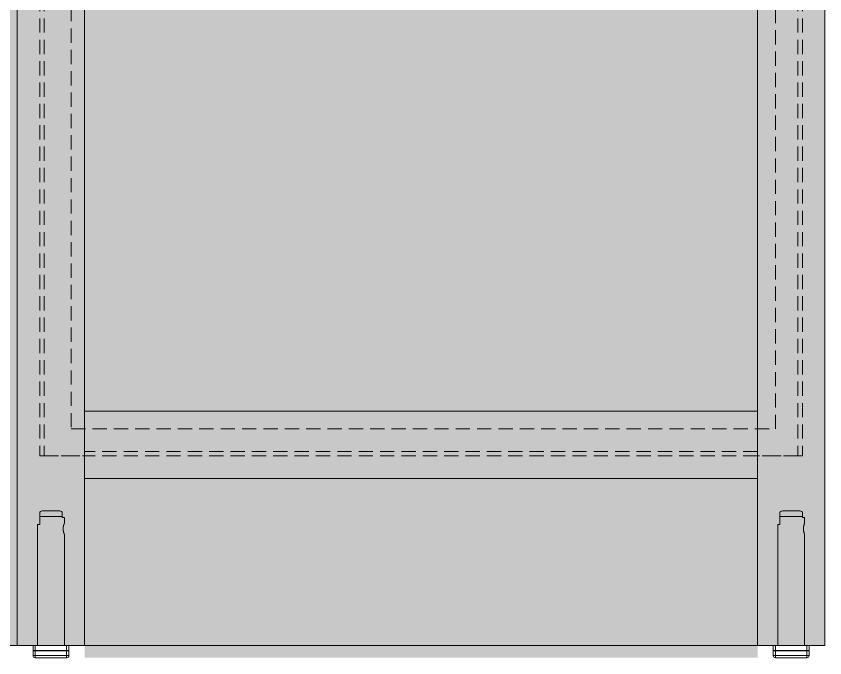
# Model space of a CAD drawing. Header units: millimetres. Extents: x 5622 to 8918, y 2044 to 6634.
# Drawn here: x 7444.8 to 7805.3, y 3658.3 to 3944.3 of the extents above; entities that cross this region are included whole.
import ezdxf

# ---------------------------------------------------------------- set-up
doc = ezdxf.new("R2010")
doc.units = ezdxf.units.MM
doc.linetypes.add('NASCOSTA', pattern=[9.525, 6.35, -3.175])
doc.layers.add('.', color=8, linetype='Continuous')
for name, color, linetype, lineweight in [('F_FERRAMENTA', 253, 'Continuous', 5), ('F_MULTI laminato CERA', 124, 'Continuous', 5), ('F_MULTI laminato OPACO', 1, 'Continuous', 5), ('F_MULTI laminato OPACO_retino', 1, 'Continuous', 5), ('F_STRIP-LED', 2, 'Continuous', 5), ('F_VETRO', 140, 'Continuous', 5)]:
    doc.layers.add(name, color=color, linetype=linetype, lineweight=lineweight)

# ---------------------------------------------------------------- blocks, each defined once
blk = doc.blocks.new('PIEDINO_infilare_H.52_prospetto_laterale')
at = {"layer": 'F_FERRAMENTA'}
for p, q in [((-45490.26, 10922.22), (-45490.26, 10924.72)), ((-45488.76, 10925.22), (-45481.76, 10925.22)), ((-45480.26, 10919.22), (-45480.26, 10924.72)), ((-45491.26, 10922.22), (-45490.26, 10922.22)), ((-45491.26, 10919.72), (-45491.26, 10922.22)), ((-45491.26, 10919.72), (-45491.26, 10919.72)), ((-45491.26, 10919.72), (-45491.26, 10919.72)), ((-45491.26, 10919.72), (-45491.26, 10919.72)), ((-45491.26, 10919.72), (-45491.26, 10919.72)), ((-45491.26, 10919.71), (-45491.26, 10919.72)), ((-45491.26, 10919.71), (-45491.26, 10919.72)), ((-45491.26, 10919.72), (-45491.26, 10919.72)), ((-45491.26, 10919.72), (-45491.26, 10919.72)), ((-45491.26, 10919.72), (-45491.26, 10919.72)), ((-45491.26, 10919.72), (-45491.26, 10919.72)), ((-45491.26, 10919.72), (-45491.26, 10919.72)), ((-45491.26, 10919.72), (-45491.26, 10919.72)), ((-45491.26, 10919.72), (-45491.26, 10919.72)), ((-45491.26, 10919.72), (-45491.26, 10919.72)), ((-45491.26, 10919.72), (-45491.26, 10919.72)), ((-45491.26, 10919.72), (-45491.26, 10919.72)), ((-45491.26, 10919.72), (-45491.26, 10919.72)), ((-45491.26, 10919.72), (-45491.26, 10919.72)), ((-45491.26, 10919.72), (-45491.26, 10919.72)), ((-45491.25, 10919.71), (-45491.26, 10919.71)), ((-45491.26, 10919.71), (-45491.26, 10919.71)), ((-45491.26, 10919.71), (-45491.26, 10919.71)), ((-45491.26, 10919.71), (-45491.26, 10919.71)), ((-45491.26, 10919.71), (-45491.26, 10919.71)), ((-45491.25, 10919.71), (-45491.26, 10919.71)), ((-45491.26, 10919.71), (-45491.26, 10919.71)), ((-45491.26, 10919.71), (-45491.26, 10919.71)), ((-45491.26, 10919.71), (-45491.26, 10919.71)), ((-45491.25, 10919.7), (-45491.25, 10919.71)), ((-45491.25, 10919.7), (-45491.25, 10919.71)), ((-45491.25, 10919.71), (-45491.25, 10919.71)), ((-45491.25, 10919.71), (-45491.25, 10919.71)), ((-45491.25, 10919.71), (-45491.25, 10919.71)), ((-45491.25, 10919.71), (-45491.25, 10919.71)), ((-45491.25, 10919.71), (-45491.25, 10919.71)), ((-45491.25, 10919.71), (-45491.25, 10919.71)), ((-45491.25, 10919.7), (-45491.25, 10919.7)), ((-45491.25, 10919.7), (-45491.25, 10919.7)), ((-45491.25, 10919.7), (-45491.25, 10919.7)), ((-45491.25, 10919.69), (-45491.25, 10919.7)), ((-45491.25, 10919.7), (-45491.25, 10919.7)), ((-45491.25, 10919.7), (-45491.25, 10919.7)), ((-45491.25, 10919.7), (-45491.25, 10919.7)), ((-45491.25, 10919.69), (-45491.25, 10919.7)), ((-45491.25, 10919.7), (-45491.25, 10919.7)), ((-45491.25, 10919.7), (-45491.25, 10919.7)), ((-45491.24, 10919.68), (-45491.25, 10919.69)), ((-45491.24, 10919.69), (-45491.25, 10919.69)), ((-45491.25, 10919.69), (-45491.25, 10919.69)), ((-45491.25, 10919.69), (-45491.25, 10919.69)), ((-45491.25, 10919.69), (-45491.25, 10919.69)), ((-45491.25, 10919.69), (-45491.25, 10919.69)), ((-45491.25, 10919.69), (-45491.25, 10919.69)), ((-45491.25, 10919.69), (-45491.25, 10919.69)), ((-45491.24, 10919.68), (-45491.24, 10919.69)), ((-45491.24, 10919.67), (-45491.24, 10919.68)), ((-45491.24, 10919.67), (-45491.24, 10919.68)), ((-45491.24, 10919.68), (-45491.24, 10919.68)), ((-45491.24, 10919.68), (-45491.24, 10919.68)), ((-45491.24, 10919.68), (-45491.24, 10919.68)), ((-45491.24, 10919.68), (-45491.24, 10919.68)), ((-45491.24, 10919.68), (-45491.24, 10919.68)), ((-45491.24, 10919.66), (-45491.24, 10919.67)), ((-45491.24, 10919.66), (-45491.24, 10919.67)), ((-45491.24, 10919.67), (-45491.24, 10919.67)), ((-45491.24, 10919.67), (-45491.24, 10919.67)), ((-45491.24, 10919.67), (-45491.24, 10919.67)), ((-45491.24, 10919.67), (-45491.24, 10919.67)), ((-45491.24, 10919.67), (-45491.24, 10919.67)), ((-45491.23, 10919.66), (-45491.24, 10919.66)), ((-45491.23, 10919.66), (-45491.24, 10919.66)), ((-45491.23, 10919.65), (-45491.23, 10919.66)), ((-45491.23, 10919.65), (-45491.23, 10919.66)), ((-45491.23, 10919.66), (-45491.23, 10919.66)), ((-45491.23, 10919.66), (-45491.23, 10919.66)), ((-45491.23, 10919.64), (-45491.23, 10919.65)), ((-45491.23, 10919.64), (-45491.23, 10919.65)), ((-45491.23, 10919.65), (-45491.23, 10919.65)), ((-45491.23, 10919.65), (-45491.23, 10919.65)), ((-45491.23, 10919.65), (-45491.23, 10919.65)), ((-45491.22, 10919.64), (-45491.23, 10919.64)), ((-45491.22, 10919.64), (-45491.23, 10919.64)), ((-45491.23, 10919.64), (-45491.23, 10919.64)), ((-45491.23, 10919.64), (-45491.23, 10919.64)), ((-45491.22, 10919.63), (-45491.22, 10919.64)), ((-45491.22, 10919.63), (-45491.22, 10919.64)), ((-45491.22, 10919.62), (-45491.22, 10919.63)), ((-45491.22, 10919.62), (-45491.22, 10919.63)), ((-45491.22, 10919.63), (-45491.22, 10919.63)), ((-45491.22, 10919.63), (-45491.22, 10919.63)), ((-45491.21, 10919.61), (-45491.22, 10919.62)), ((-45491.22, 10919.61), (-45491.22, 10919.62)), ((-45491.22, 10919.62), (-45491.22, 10919.62)), ((-45491.22, 10919.62), (-45491.22, 10919.62)), ((-45491.22, 10919.62), (-45491.22, 10919.62)), ((-45491.21, 10919.61), (-45491.22, 10919.61)), ((-45491.21, 10919.6), (-45491.21, 10919.61)), ((-45491.21, 10919.61), (-45491.21, 10919.61)), ((-45491.21, 10919.6), (-45491.21, 10919.61)), ((-45491.21, 10919.61), (-45491.21, 10919.61)), ((-45491.21, 10919.59), (-45491.21, 10919.6)), ((-45491.21, 10919.59), (-45491.21, 10919.6)), ((-45491.21, 10919.6), (-45491.21, 10919.6)), ((-45491.21, 10919.6), (-45491.21, 10919.6)), ((-45491.2, 10919.58), (-45491.21, 10919.59)), ((-45491.21, 10919.59), (-45491.21, 10919.59)), ((-45491.2, 10919.59), (-45491.21, 10919.59)), ((-45491.2, 10919.58), (-45491.2, 10919.59)), ((-45491.2, 10919.57), (-45491.2, 10919.58)), ((-45491.2, 10919.57), (-45491.2, 10919.58)), ((-45491.2, 10919.58), (-45491.2, 10919.58)), ((-45491.2, 10919.58), (-45491.2, 10919.58)), ((-45491.19, 10919.56), (-45491.2, 10919.57)), ((-45491.19, 10919.56), (-45491.2, 10919.57)), ((-45491.2, 10919.57), (-45491.2, 10919.57)), ((-45491.2, 10919.57), (-45491.2, 10919.57)), ((-45491.19, 10919.55), (-45491.19, 10919.56)), ((-45491.19, 10919.55), (-45491.19, 10919.56)), ((-45491.19, 10919.56), (-45491.19, 10919.56)), ((-45491.19, 10919.54), (-45491.19, 10919.55)), ((-45491.19, 10919.54), (-45491.19, 10919.55)), ((-45491.19, 10919.55), (-45491.19, 10919.55)), ((-45490.26, 10922.72), (-45480.26, 10922.72)), ((-45491.18, 10919.53), (-45491.19, 10919.54)), ((-45491.18, 10919.53), (-45491.19, 10919.54)), ((-45491.19, 10919.54), (-45491.19, 10919.54)), ((-45491.19, 10919.54), (-45491.19, 10919.54)), ((-45491.18, 10919.52), (-45491.18, 10919.53)), ((-45491.18, 10919.52), (-45491.18, 10919.53)), ((-45491.18, 10919.53), (-45491.18, 10919.53)), ((-45491.18, 10919.53), (-45491.18, 10919.53)), ((-45491.17, 10919.51), (-45491.18, 10919.52)), ((-45491.18, 10919.51), (-45491.18, 10919.52)), ((-45491.18, 10919.52), (-45491.18, 10919.52)), ((-45491.17, 10919.51), (-45491.18, 10919.51)), ((-45491.17, 10919.5), (-45491.17, 10919.51)), ((-45491.17, 10919.5), (-45491.17, 10919.51)), ((-45491.17, 10919.49), (-45491.17, 10919.5)), ((-45491.17, 10919.49), (-45491.17, 10919.5)), ((-45491.17, 10919.5), (-45491.17, 10919.5)), ((-45491.16, 10919.48), (-45491.17, 10919.49)), ((-45491.16, 10919.48), (-45491.17, 10919.49)), ((-45491.17, 10919.49), (-45491.17, 10919.49)), ((-45491.16, 10919.47), (-45491.16, 10919.48)), ((-45491.16, 10919.47), (-45491.16, 10919.48)), ((-45491.16, 10919.48), (-45491.16, 10919.48)), ((-45491.16, 10919.46), (-45491.16, 10919.47)), ((-45491.16, 10919.46), (-45491.16, 10919.47)), ((-45491.16, 10919.47), (-45491.16, 10919.47)), ((-45491.15, 10919.45), (-45491.16, 10919.46)), ((-45491.15, 10919.46), (-45491.16, 10919.46)), ((-45491.15, 10919.45), (-45491.15, 10919.46)), ((-45491.15, 10919.44), (-45491.15, 10919.45)), ((-45491.15, 10919.44), (-45491.15, 10919.45)), ((-45491.15, 10919.45), (-45491.15, 10919.45)), ((-45491.14, 10919.43), (-45491.15, 10919.44)), ((-45491.15, 10919.43), (-45491.15, 10919.44)), ((-45491.15, 10919.44), (-45491.15, 10919.44)), ((-45491.14, 10919.43), (-45491.15, 10919.43)), ((-45491.14, 10919.42), (-45491.14, 10919.43)), ((-45491.14, 10919.42), (-45491.14, 10919.43)), ((-45491.14, 10919.41), (-45491.14, 10919.42)), ((-45491.14, 10919.41), (-45491.14, 10919.42)), ((-45491.13, 10919.4), (-45491.14, 10919.41)), ((-45491.13, 10919.4), (-45491.14, 10919.41)), ((-45491.14, 10919.41), (-45491.14, 10919.41)), ((-45491.13, 10919.39), (-45491.13, 10919.4)), ((-45491.13, 10919.39), (-45491.13, 10919.4)), ((-45491.13, 10919.4), (-45491.13, 10919.4)), ((-45491.13, 10919.38), (-45491.13, 10919.39)), ((-45491.13, 10919.38), (-45491.13, 10919.39)), ((-45491.12, 10919.37), (-45491.13, 10919.38)), ((-45491.12, 10919.38), (-45491.13, 10919.38)), ((-45491.12, 10919.37), (-45491.12, 10919.38)), ((-45491.12, 10919.36), (-45491.12, 10919.37)), ((-45491.12, 10919.36), (-45491.12, 10919.37)), ((-45491.11, 10919.35), (-45491.12, 10919.36)), ((-45491.12, 10919.35), (-45491.12, 10919.36)), ((-45491.12, 10919.36), (-45491.12, 10919.36)), ((-45491.11, 10919.34), (-45491.12, 10919.35)), ((-45491.11, 10919.34), (-45491.11, 10919.35)), ((-45491.11, 10919.33), (-45491.11, 10919.34)), ((-45491.11, 10919.33), (-45491.11, 10919.34)), ((-45491.11, 10919.34), (-45491.11, 10919.34)), ((-45491.1, 10919.32), (-45491.11, 10919.33)), ((-45491.11, 10919.32), (-45491.11, 10919.33)), ((-45491.1, 10919.32), (-45491.11, 10919.32)), ((-45491.1, 10919.31), (-45491.1, 10919.32)), ((-45491.1, 10919.31), (-45491.1, 10919.32)), ((-45491.1, 10919.3), (-45491.1, 10919.31)), ((-45491.1, 10919.3), (-45491.1, 10919.31)), ((-45491.09, 10919.29), (-45491.1, 10919.3)), ((-45491.09, 10919.29), (-45491.1, 10919.3)), ((-45491.09, 10919.28), (-45491.09, 10919.29)), ((-45491.09, 10919.28), (-45491.09, 10919.29)), ((-45491.09, 10919.29), (-45491.09, 10919.29)), ((-45491.09, 10919.27), (-45491.09, 10919.28)), ((-45491.09, 10919.27), (-45491.09, 10919.28)), ((-45491.08, 10919.26), (-45491.09, 10919.27)), ((-45491.08, 10919.26), (-45491.09, 10919.27)), ((-45491.08, 10919.25), (-45491.08, 10919.26)), ((-45491.08, 10919.25), (-45491.08, 10919.26)), ((-45491.08, 10919.26), (-45491.08, 10919.26)), ((-45491.07, 10919.24), (-45491.08, 10919.25)), ((-45491.08, 10919.24), (-45491.08, 10919.25)), ((-45491.07, 10919.23), (-45491.08, 10919.24)), ((-45491.07, 10919.23), (-45491.07, 10919.24)), ((-45491.07, 10919.22), (-45491.07, 10919.23)), ((-45491.07, 10919.22), (-45491.07, 10919.23)), ((-45491.07, 10919.21), (-45491.07, 10919.22)), ((-45491.07, 10919.21), (-45491.07, 10919.22)), ((-45491.06, 10919.2), (-45491.07, 10919.21)), ((-45491.06, 10919.21), (-45491.07, 10919.21)), ((-45491.06, 10919.2), (-45491.06, 10919.21)), ((-45491.06, 10919.19), (-45491.06, 10919.2)), ((-45491.06, 10919.19), (-45491.06, 10919.2)), ((-45491.05, 10919.18), (-45491.06, 10919.19)), ((-45491.06, 10919.18), (-45491.06, 10919.19)), ((-45491.05, 10919.17), (-45491.06, 10919.18)), ((-45491.05, 10919.17), (-45491.05, 10919.18)), ((-45491.05, 10919.16), (-45491.05, 10919.17)), ((-45491.05, 10919.16), (-45491.05, 10919.17)), ((-45491.04, 10919.15), (-45491.05, 10919.16)), ((-45491.05, 10919.15), (-45491.05, 10919.16)), ((-45491.04, 10919.14), (-45491.05, 10919.15)), ((-45491.04, 10919.14), (-45491.04, 10919.15)), ((-45491.04, 10919.13), (-45491.04, 10919.14)), ((-45491.04, 10919.13), (-45491.04, 10919.14)), ((-45491.03, 10919.12), (-45491.04, 10919.13)), ((-45491.03, 10919.12), (-45491.04, 10919.13)), ((-45491.04, 10919.13), (-45491.04, 10919.13)), ((-45491.03, 10919.11), (-45491.03, 10919.12)), ((-45491.03, 10919.11), (-45491.03, 10919.12)), ((-45491.03, 10919.1), (-45491.03, 10919.11)), ((-45491.03, 10919.1), (-45491.03, 10919.11)), ((-45491.02, 10919.09), (-45491.03, 10919.1)), ((-45491.03, 10919.09), (-45491.03, 10919.1)), ((-45491.02, 10919.08), (-45491.03, 10919.09)), ((-45491.02, 10919.08), (-45491.02, 10919.09)), ((-45491.02, 10919.07), (-45491.02, 10919.08)), ((-45491.02, 10919.07), (-45491.02, 10919.08)), ((-45491.01, 10919.06), (-45491.02, 10919.07)), ((-45491.02, 10919.06), (-45491.02, 10919.07)), ((-45491.01, 10919.05), (-45491.02, 10919.06)), ((-45491.01, 10919.05), (-45491.01, 10919.06)), ((-45491.01, 10919.04), (-45491.01, 10919.05)), ((-45491.01, 10919.04), (-45491.01, 10919.05)), ((-45491, 10919.03), (-45491.01, 10919.04)), ((-45491.01, 10919.03), (-45491.01, 10919.04)), ((-45491, 10919.02), (-45491.01, 10919.03)), ((-45491, 10919.02), (-45491, 10919.03)), ((-45491, 10919.01), (-45491, 10919.02)), ((-45491, 10919.01), (-45491, 10919.02)), ((-45490.99, 10919), (-45491, 10919.01)), ((-45491, 10919), (-45491, 10919.01)), ((-45490.99, 10918.99), (-45491, 10919)), ((-45490.99, 10918.99), (-45490.99, 10919)), ((-45490.99, 10918.97), (-45490.99, 10918.99)), ((-45490.99, 10918.98), (-45490.99, 10918.99)), ((-45490.99, 10918.97), (-45490.99, 10918.98)), ((-45490.98, 10918.96), (-45490.99, 10918.97)), ((-45490.99, 10918.96), (-45490.99, 10918.97)), ((-45490.98, 10918.95), (-45490.99, 10918.96)), ((-45490.98, 10918.95), (-45490.98, 10918.96)), ((-45490.98, 10918.94), (-45490.98, 10918.95)), ((-45490.98, 10918.94), (-45490.98, 10918.95)), ((-45490.97, 10918.93), (-45490.98, 10918.94)), ((-45490.98, 10918.93), (-45490.98, 10918.94)), ((-45490.97, 10918.92), (-45490.98, 10918.93)), ((-45490.97, 10918.92), (-45490.97, 10918.93)), ((-45490.97, 10918.91), (-45490.97, 10918.92)), ((-45490.97, 10918.91), (-45490.97, 10918.92)), ((-45490.96, 10918.9), (-45490.97, 10918.91)), ((-45490.97, 10918.9), (-45490.97, 10918.91)), ((-45490.96, 10918.89), (-45490.97, 10918.9)), ((-45490.96, 10918.88), (-45490.96, 10918.9)), ((-45490.96, 10918.88), (-45490.96, 10918.89)), ((-45490.96, 10918.87), (-45490.96, 10918.88)), ((-45490.96, 10918.87), (-45490.96, 10918.88)), ((-45490.95, 10918.86), (-45490.96, 10918.87)), ((-45490.96, 10918.86), (-45490.96, 10918.87)), ((-45490.95, 10918.85), (-45490.96, 10918.86)), ((-45490.95, 10918.84), (-45490.95, 10918.86)), ((-45490.95, 10918.84), (-45490.95, 10918.85)), ((-45490.95, 10918.83), (-45490.95, 10918.84)), ((-45490.95, 10918.83), (-45490.95, 10918.84)), ((-45490.94, 10918.82), (-45490.95, 10918.83)), ((-45490.94, 10918.82), (-45490.95, 10918.83)), ((-45490.94, 10918.81), (-45490.94, 10918.82)), ((-45490.94, 10918.81), (-45490.94, 10918.82)), ((-45490.94, 10918.79), (-45490.94, 10918.81)), ((-45490.94, 10918.8), (-45490.94, 10918.81)), ((-45490.93, 10918.79), (-45490.94, 10918.8)), ((-45490.93, 10918.78), (-45490.94, 10918.79)), ((-45490.93, 10918.77), (-45490.93, 10918.79)), ((-45490.93, 10918.77), (-45490.93, 10918.78)), ((-45490.93, 10918.76), (-45490.93, 10918.77)), ((-45490.93, 10918.76), (-45490.93, 10918.77)), ((-45490.92, 10918.75), (-45490.93, 10918.76)), ((-45490.92, 10918.75), (-45490.93, 10918.76)), ((-45490.92, 10918.73), (-45490.92, 10918.75)), ((-45490.92, 10918.74), (-45490.92, 10918.75)), ((-45490.92, 10918.73), (-45490.92, 10918.74)), ((-45490.91, 10918.71), (-45490.92, 10918.73)), ((-45490.92, 10918.72), (-45490.92, 10918.73)), ((-45490.91, 10918.71), (-45490.92, 10918.72)), ((-45490.91, 10918.7), (-45490.91, 10918.71)), ((-45490.91, 10918.7), (-45490.91, 10918.71)), ((-45490.91, 10918.69), (-45490.91, 10918.7)), ((-45490.91, 10918.69), (-45490.91, 10918.7)), ((-45490.9, 10918.67), (-45490.91, 10918.69)), ((-45490.9, 10918.68), (-45490.91, 10918.69)), ((-45490.9, 10918.67), (-45490.9, 10918.68)), ((-45490.9, 10918.65), (-45490.9, 10918.67)), ((-45490.9, 10918.66), (-45490.9, 10918.67)), ((-45490.9, 10918.65), (-45490.9, 10918.66)), ((-45490.89, 10918.64), (-45490.9, 10918.65)), ((-45490.9, 10918.64), (-45490.9, 10918.65)), ((-45490.89, 10918.63), (-45490.9, 10918.64)), ((-45490.89, 10918.62), (-45490.89, 10918.64)), ((-45490.89, 10918.62), (-45490.89, 10918.63)), ((-45490.89, 10918.6), (-45490.89, 10918.62)), ((-45490.89, 10918.61), (-45490.89, 10918.62)), ((-45490.88, 10918.6), (-45490.89, 10918.61)), ((-45490.88, 10918.59), (-45490.89, 10918.6)), ((-45490.88, 10918.59), (-45490.88, 10918.6)), ((-45490.88, 10918.57), (-45490.88, 10918.59)), ((-45490.88, 10918.58), (-45490.88, 10918.59)), ((-45490.88, 10918.56), (-45490.88, 10918.58)), ((-45490.88, 10918.56), (-45490.88, 10918.57)), ((-45490.87, 10918.55), (-45490.88, 10918.56)), ((-45490.87, 10918.55), (-45490.88, 10918.56)), ((-45490.87, 10918.53), (-45490.87, 10918.55)), ((-45490.87, 10918.54), (-45490.87, 10918.55)), ((-45490.87, 10918.52), (-45490.87, 10918.54)), ((-45490.87, 10918.52), (-45490.87, 10918.53)), ((-45490.86, 10918.51), (-45490.87, 10918.52)), ((-45490.86, 10918.51), (-45490.87, 10918.52)), ((-45490.86, 10918.49), (-45490.86, 10918.51)), ((-45490.86, 10918.5), (-45490.86, 10918.51)), ((-45490.86, 10918.49), (-45490.86, 10918.5)), ((-45490.86, 10918.47), (-45490.86, 10918.49)), ((-45490.86, 10918.48), (-45490.86, 10918.49)), ((-45490.85, 10918.47), (-45490.86, 10918.48)), ((-45490.85, 10918.46), (-45490.86, 10918.47)), ((-45490.86, 10915.96), (-45490.85, 10915.97)), ((-45490.86, 10915.95), (-45490.86, 10915.96)), ((-45490.86, 10915.93), (-45490.86, 10915.95)), ((-45490.85, 10918.45), (-45490.85, 10918.47)), ((-45490.85, 10918.45), (-45490.85, 10918.46)), ((-45490.85, 10918.43), (-45490.85, 10918.45)), ((-45490.85, 10918.44), (-45490.85, 10918.45)), ((-45490.85, 10918.43), (-45490.85, 10918.44)), ((-45490.84, 10918.41), (-45490.85, 10918.43)), ((-45490.84, 10918.42), (-45490.85, 10918.43)), ((-45490.85, 10916), (-45490.84, 10916.01)), ((-45490.85, 10915.98), (-45490.85, 10916)), ((-45490.85, 10915.97), (-45490.85, 10915.98)), ((-45490.84, 10918.4), (-45490.84, 10918.42)), ((-45490.84, 10918.4), (-45490.84, 10918.41)), ((-45490.84, 10918.39), (-45490.84, 10918.4)), ((-45490.84, 10918.39), (-45490.84, 10918.4)), ((-45490.83, 10918.37), (-45490.84, 10918.39)), ((-45490.83, 10918.38), (-45490.84, 10918.39)), ((-45490.84, 10916.05), (-45490.83, 10916.07)), ((-45490.84, 10916.04), (-45490.84, 10916.05)), ((-45490.84, 10916.03), (-45490.84, 10916.04)), ((-45490.84, 10916.01), (-45490.84, 10916.03)), ((-45490.83, 10918.36), (-45490.83, 10918.38)), ((-45490.83, 10918.36), (-45490.83, 10918.37)), ((-45490.83, 10918.35), (-45490.83, 10918.36)), ((-45490.83, 10918.35), (-45490.83, 10918.36)), ((-45490.83, 10918.33), (-45490.83, 10918.35)), ((-45490.83, 10918.34), (-45490.83, 10918.35)), ((-45490.82, 10918.32), (-45490.83, 10918.34)), ((-45490.82, 10918.32), (-45490.83, 10918.33)), ((-45490.83, 10916.09), (-45490.82, 10916.11)), ((-45490.83, 10916.08), (-45490.83, 10916.09)), ((-45490.83, 10916.07), (-45490.83, 10916.08)), ((-45490.82, 10918.3), (-45490.82, 10918.32)), ((-45490.82, 10918.31), (-45490.82, 10918.32)), ((-45490.82, 10918.29), (-45490.82, 10918.31)), ((-45490.82, 10918.29), (-45490.82, 10918.3)), ((-45490.81, 10918.28), (-45490.82, 10918.29)), ((-45490.82, 10918.28), (-45490.82, 10918.29)), ((-45490.81, 10918.27), (-45490.82, 10918.28)), ((-45490.82, 10916.15), (-45490.81, 10916.16)), ((-45490.82, 10916.14), (-45490.82, 10916.15)), ((-45490.82, 10916.12), (-45490.82, 10916.14)), ((-45490.82, 10916.11), (-45490.82, 10916.12)), ((-45490.81, 10918.26), (-45490.81, 10918.28)), ((-45490.81, 10918.25), (-45490.81, 10918.27)), ((-45490.81, 10918.25), (-45490.81, 10918.26)), ((-45490.81, 10918.23), (-45490.81, 10918.25)), ((-45490.81, 10918.24), (-45490.81, 10918.25)), ((-45490.8, 10918.22), (-45490.81, 10918.24)), ((-45490.8, 10918.22), (-45490.81, 10918.23)), ((-45490.81, 10916.21), (-45490.8, 10916.22)), ((-45490.81, 10916.19), (-45490.81, 10916.21)), ((-45490.81, 10916.18), (-45490.81, 10916.19)), ((-45490.81, 10916.16), (-45490.81, 10916.18)), ((-45490.8, 10918.21), (-45490.8, 10918.22)), ((-45490.8, 10918.21), (-45490.8, 10918.22)), ((-45490.8, 10918.19), (-45490.8, 10918.21)), ((-45490.8, 10918.19), (-45490.8, 10918.21)), ((-45490.8, 10918.18), (-45490.8, 10918.19)), ((-45490.8, 10918.18), (-45490.8, 10918.19)), ((-45490.79, 10918.16), (-45490.8, 10918.18)), ((-45490.79, 10918.17), (-45490.8, 10918.18)), ((-45490.8, 10916.26), (-45490.79, 10916.28)), ((-45490.8, 10916.25), (-45490.8, 10916.26)), ((-45490.8, 10916.23), (-45490.8, 10916.25)), ((-45490.8, 10916.22), (-45490.8, 10916.23)), ((-45490.79, 10918.15), (-45490.79, 10918.17)), ((-45490.79, 10918.15), (-45490.79, 10918.16)), ((-45490.79, 10918.13), (-45490.79, 10918.15)), ((-45490.79, 10918.14), (-45490.79, 10918.15)), ((-45490.79, 10918.12), (-45490.79, 10918.14)), ((-45490.79, 10918.12), (-45490.79, 10918.13)), ((-45490.78, 10918.1), (-45490.79, 10918.12)), ((-45490.78, 10918.11), (-45490.79, 10918.12)), ((-45490.79, 10916.32), (-45490.78, 10916.33)), ((-45490.79, 10916.31), (-45490.79, 10916.32)), ((-45490.79, 10916.29), (-45490.79, 10916.31)), ((-45490.79, 10916.28), (-45490.79, 10916.29)), ((-45490.78, 10918.09), (-45490.78, 10918.11)), ((-45490.78, 10918.09), (-45490.78, 10918.1)), ((-45490.78, 10918.08), (-45490.78, 10918.09)), ((-45490.78, 10918.08), (-45490.78, 10918.09)), ((-45490.78, 10918.06), (-45490.78, 10918.08)), ((-45490.78, 10918.06), (-45490.78, 10918.08)), ((-45490.78, 10918.05), (-45490.78, 10918.06)), ((-45490.78, 10918.05), (-45490.78, 10918.06)), ((-45490.77, 10918.03), (-45490.78, 10918.05)), ((-45490.77, 10918.03), (-45490.78, 10918.05)), ((-45490.78, 10916.39), (-45490.77, 10916.41)), ((-45490.78, 10916.38), (-45490.78, 10916.39)), ((-45490.78, 10916.36), (-45490.78, 10916.38)), ((-45490.78, 10916.35), (-45490.78, 10916.36)), ((-45490.78, 10916.33), (-45490.78, 10916.35)), ((-45490.77, 10918.02), (-45490.77, 10918.03)), ((-45490.77, 10918.02), (-45490.77, 10918.03)), ((-45490.77, 10918), (-45490.77, 10918.02)), ((-45490.77, 10918), (-45490.77, 10918.02)), ((-45490.77, 10917.99), (-45490.77, 10918)), ((-45490.77, 10917.99), (-45490.77, 10918)), ((-45490.76, 10917.97), (-45490.77, 10917.99)), ((-45490.77, 10917.97), (-45490.77, 10917.99)), ((-45490.76, 10917.96), (-45490.77, 10917.97)), ((-45490.77, 10916.45), (-45490.76, 10916.47)), ((-45490.77, 10916.44), (-45490.77, 10916.45)), ((-45490.77, 10916.42), (-45490.77, 10916.44)), ((-45490.77, 10916.41), (-45490.77, 10916.42)), ((-45490.76, 10917.96), (-45490.76, 10917.97)), ((-45490.76, 10917.94), (-45490.76, 10917.96)), ((-45490.76, 10917.94), (-45490.76, 10917.96)), ((-45490.76, 10917.93), (-45490.76, 10917.94)), ((-45490.76, 10917.93), (-45490.76, 10917.94)), ((-45490.76, 10917.91), (-45490.76, 10917.93)), ((-45490.76, 10917.92), (-45490.76, 10917.93)), ((-45490.76, 10917.9), (-45490.76, 10917.92)), ((-45490.76, 10917.9), (-45490.76, 10917.91)), ((-45490.75, 10917.88), (-45490.76, 10917.9)), ((-45490.75, 10917.89), (-45490.76, 10917.9)), ((-45490.76, 10916.53), (-45490.75, 10916.54)), ((-45490.76, 10916.51), (-45490.76, 10916.53)), ((-45490.76, 10916.5), (-45490.76, 10916.51)), ((-45490.76, 10916.48), (-45490.76, 10916.5)), ((-45490.76, 10916.47), (-45490.76, 10916.48)), ((-45490.75, 10917.87), (-45490.75, 10917.89)), ((-45490.75, 10917.87), (-45490.75, 10917.88)), ((-45490.75, 10917.85), (-45490.75, 10917.87)), ((-45490.75, 10917.85), (-45490.75, 10917.87)), ((-45490.75, 10917.84), (-45490.75, 10917.85)), ((-45490.75, 10917.84), (-45490.75, 10917.85)), ((-45490.75, 10917.82), (-45490.75, 10917.84)), ((-45490.75, 10917.82), (-45490.75, 10917.84)), ((-45490.74, 10917.81), (-45490.75, 10917.82)), ((-45490.74, 10917.81), (-45490.75, 10917.82)), ((-45490.75, 10916.62), (-45490.74, 10916.63)), ((-45490.75, 10916.6), (-45490.75, 10916.62)), ((-45490.75, 10916.59), (-45490.75, 10916.6)), ((-45490.75, 10916.57), (-45490.75, 10916.59)), ((-45490.75, 10916.56), (-45490.75, 10916.57)), ((-45490.75, 10916.54), (-45490.75, 10916.56)), ((-45490.74, 10917.79), (-45490.74, 10917.81)), ((-45490.74, 10917.79), (-45490.74, 10917.81)), ((-45490.74, 10917.78), (-45490.74, 10917.79)), ((-45490.74, 10917.78), (-45490.74, 10917.79)), ((-45490.74, 10917.76), (-45490.74, 10917.78)), ((-45490.74, 10917.76), (-45490.74, 10917.78)), ((-45490.74, 10917.75), (-45490.74, 10917.76)), ((-45490.74, 10917.75), (-45490.74, 10917.76)), ((-45490.74, 10917.73), (-45490.74, 10917.75)), ((-45490.74, 10917.73), (-45490.74, 10917.75)), ((-45490.74, 10917.72), (-45490.74, 10917.73)), ((-45490.74, 10917.72), (-45490.74, 10917.73)), ((-45490.73, 10917.7), (-45490.74, 10917.72)), ((-45490.73, 10917.7), (-45490.74, 10917.72)), ((-45490.74, 10916.72), (-45490.73, 10916.74)), ((-45490.74, 10916.71), (-45490.74, 10916.72)), ((-45490.74, 10916.69), (-45490.74, 10916.71)), ((-45490.74, 10916.68), (-45490.74, 10916.69)), ((-45490.74, 10916.66), (-45490.74, 10916.68)), ((-45490.74, 10916.65), (-45490.74, 10916.66)), ((-45490.74, 10916.63), (-45490.74, 10916.65)), ((-45490.73, 10917.69), (-45490.73, 10917.7)), ((-45490.73, 10917.69), (-45490.73, 10917.7)), ((-45490.73, 10917.67), (-45490.73, 10917.69)), ((-45490.73, 10917.67), (-45490.73, 10917.69)), ((-45490.73, 10917.66), (-45490.73, 10917.67)), ((-45490.73, 10917.66), (-45490.73, 10917.67)), ((-45490.73, 10917.64), (-45490.73, 10917.66)), ((-45490.73, 10917.64), (-45490.73, 10917.66)), ((-45490.73, 10917.63), (-45490.73, 10917.64)), ((-45490.73, 10917.63), (-45490.73, 10917.64)), ((-45490.73, 10917.61), (-45490.73, 10917.63)), ((-45490.73, 10917.61), (-45490.73, 10917.63)), ((-45490.73, 10917.6), (-45490.73, 10917.61)), ((-45490.73, 10917.6), (-45490.73, 10917.61)), ((-45490.72, 10917.58), (-45490.73, 10917.6)), ((-45490.72, 10917.58), (-45490.73, 10917.6)), ((-45490.73, 10916.84), (-45490.72, 10916.86)), ((-45490.73, 10916.83), (-45490.73, 10916.84)), ((-45490.73, 10916.81), (-45490.73, 10916.83)), ((-45490.73, 10916.8), (-45490.73, 10916.81)), ((-45490.73, 10916.78), (-45490.73, 10916.8)), ((-45490.73, 10916.77), (-45490.73, 10916.78)), ((-45490.73, 10916.75), (-45490.73, 10916.77)), ((-45490.73, 10916.74), (-45490.73, 10916.75)), ((-45490.72, 10917.57), (-45490.72, 10917.58)), ((-45490.72, 10917.57), (-45490.72, 10917.58)), ((-45490.72, 10917.55), (-45490.72, 10917.57)), ((-45490.72, 10917.55), (-45490.72, 10917.57)), ((-45490.72, 10917.53), (-45490.72, 10917.55)), ((-45490.72, 10917.54), (-45490.72, 10917.55)), ((-45490.72, 10917.52), (-45490.72, 10917.54)), ((-45490.72, 10917.52), (-45490.72, 10917.53)), ((-45490.72, 10917.5), (-45490.72, 10917.52)), ((-45490.72, 10917.51), (-45490.72, 10917.52)), ((-45490.72, 10917.49), (-45490.72, 10917.51)), ((-45490.72, 10917.49), (-45490.72, 10917.5)), ((-45490.72, 10917.47), (-45490.72, 10917.49)), ((-45490.72, 10917.48), (-45490.72, 10917.49)), ((-45490.72, 10917.46), (-45490.72, 10917.48)), ((-45490.72, 10917.46), (-45490.72, 10917.47)), ((-45490.72, 10917.44), (-45490.72, 10917.46)), ((-45490.72, 10917.44), (-45490.72, 10917.46)), ((-45490.72, 10917.43), (-45490.72, 10917.44)), ((-45490.72, 10917.43), (-45490.72, 10917.44)), ((-45490.72, 10917.41), (-45490.72, 10917.43)), ((-45490.72, 10917.41), (-45490.72, 10917.43)), ((-45490.72, 10917.4), (-45490.72, 10917.41)), ((-45490.72, 10917.4), (-45490.72, 10917.41)), ((-45490.72, 10917.38), (-45490.72, 10917.4)), ((-45490.72, 10917.38), (-45490.72, 10917.4)), ((-45490.71, 10917.37), (-45490.72, 10917.38)), ((-45490.71, 10917.37), (-45490.72, 10917.38)), ((-45490.72, 10917.05), (-45490.71, 10917.07)), ((-45490.72, 10917.04), (-45490.72, 10917.05)), ((-45490.72, 10917.02), (-45490.72, 10917.04)), ((-45490.72, 10917.01), (-45490.72, 10917.02)), ((-45490.72, 10916.99), (-45490.72, 10917.01)), ((-45490.72, 10916.98), (-45490.72, 10916.99)), ((-45490.72, 10916.96), (-45490.72, 10916.98)), ((-45490.72, 10916.95), (-45490.72, 10916.96)), ((-45490.72, 10916.93), (-45490.72, 10916.95)), ((-45490.72, 10916.92), (-45490.72, 10916.93)), ((-45490.72, 10916.9), (-45490.72, 10916.92)), ((-45490.72, 10916.89), (-45490.72, 10916.9)), ((-45490.72, 10916.87), (-45490.72, 10916.89)), ((-45490.72, 10916.86), (-45490.72, 10916.87)), ((-45490.71, 10917.35), (-45490.71, 10917.37)), ((-45490.71, 10917.35), (-45490.71, 10917.37)), ((-45490.71, 10917.34), (-45490.71, 10917.35)), ((-45490.71, 10917.34), (-45490.71, 10917.35)), ((-45490.71, 10917.32), (-45490.71, 10917.34)), ((-45490.71, 10917.32), (-45490.71, 10917.34)), ((-45490.71, 10917.31), (-45490.71, 10917.32)), ((-45490.71, 10917.31), (-45490.71, 10917.32)), ((-45490.71, 10917.29), (-45490.71, 10917.31)), ((-45490.71, 10917.29), (-45490.71, 10917.31)), ((-45490.71, 10917.28), (-45490.71, 10917.29)), ((-45490.71, 10917.28), (-45490.71, 10917.29)), ((-45490.71, 10917.26), (-45490.71, 10917.28)), ((-45490.71, 10917.26), (-45490.71, 10917.28)), ((-45490.71, 10917.25), (-45490.71, 10917.26)), ((-45490.71, 10917.25), (-45490.71, 10917.26)), ((-45490.71, 10917.23), (-45490.71, 10917.25)), ((-45490.71, 10917.23), (-45490.71, 10917.25)), ((-45490.71, 10917.22), (-45490.71, 10917.23)), ((-45490.71, 10917.22), (-45490.71, 10917.23)), ((-45490.71, 10917.2), (-45490.71, 10917.22)), ((-45490.71, 10917.19), (-45490.71, 10917.2)), ((-45490.71, 10917.17), (-45490.71, 10917.19)), ((-45490.71, 10917.16), (-45490.71, 10917.17)), ((-45490.71, 10917.14), (-45490.71, 10917.16)), ((-45490.71, 10917.13), (-45490.71, 10917.14)), ((-45490.71, 10917.11), (-45490.71, 10917.13)), ((-45490.71, 10917.1), (-45490.71, 10917.11)), ((-45490.71, 10917.08), (-45490.71, 10917.1)), ((-45490.71, 10917.07), (-45490.71, 10917.08)), ((-45480.26, 10919.22), (-45479.26, 10919.22)), ((-45479.26, 10865.22), (-45479.26, 10919.22)), ((-45491.26, 10914.73), (-45491.26, 10914.73)), ((-45491.26, 10914.73), (-45491.25, 10914.73)), ((-45491.26, 10914.72), (-45491.26, 10914.73)), ((-45491.26, 10914.72), (-45491.26, 10914.72)), ((-45491.26, 10914.72), (-45491.26, 10914.72)), ((-45491.26, 10914.72), (-45491.26, 10914.72)), ((-45491.26, 10914.72), (-45491.26, 10914.72)), ((-45491.26, 10914.72), (-45491.26, 10914.72)), ((-45491.26, 10914.72), (-45491.26, 10914.72)), ((-45491.26, 10914.72), (-45491.26, 10914.72)), ((-45491.26, 10914.72), (-45491.26, 10914.72)), ((-45491.26, 10914.72), (-45491.26, 10914.72)), ((-45491.26, 10914.72), (-45491.26, 10914.72)), ((-45491.26, 10914.72), (-45491.26, 10914.72)), ((-45491.26, 10865.22), (-45491.26, 10914.72)), ((-45491.25, 10914.74), (-45491.25, 10914.75)), ((-45491.25, 10914.75), (-45491.25, 10914.75)), ((-45491.25, 10914.75), (-45491.25, 10914.75)), ((-45491.25, 10914.75), (-45491.24, 10914.75)), ((-45491.25, 10914.73), (-45491.25, 10914.74)), ((-45491.25, 10914.74), (-45491.25, 10914.74)), ((-45491.25, 10914.74), (-45491.25, 10914.74)), ((-45491.25, 10914.74), (-45491.25, 10914.74)), ((-45491.25, 10914.74), (-45491.25, 10914.74)), ((-45491.25, 10914.73), (-45491.25, 10914.73)), ((-45491.25, 10914.73), (-45491.25, 10914.73)), ((-45491.25, 10914.73), (-45491.25, 10914.73)), ((-45491.25, 10914.73), (-45491.25, 10914.73)), ((-45491.24, 10914.77), (-45491.23, 10914.78)), ((-45491.24, 10914.76), (-45491.24, 10914.77)), ((-45491.24, 10914.77), (-45491.24, 10914.77)), ((-45491.24, 10914.77), (-45491.24, 10914.77)), ((-45491.24, 10914.76), (-45491.24, 10914.76)), ((-45491.24, 10914.75), (-45491.24, 10914.76)), ((-45491.24, 10914.76), (-45491.24, 10914.76)), ((-45491.24, 10914.76), (-45491.24, 10914.76)), ((-45491.23, 10914.79), (-45491.23, 10914.8)), ((-45491.23, 10914.8), (-45491.22, 10914.8)), ((-45491.23, 10914.78), (-45491.23, 10914.79)), ((-45491.23, 10914.79), (-45491.23, 10914.79)), ((-45491.23, 10914.79), (-45491.23, 10914.79)), ((-45491.23, 10914.78), (-45491.23, 10914.78)), ((-45491.23, 10914.78), (-45491.23, 10914.78)), ((-45491.22, 10914.82), (-45491.21, 10914.83)), ((-45491.22, 10914.81), (-45491.22, 10914.82)), ((-45491.22, 10914.82), (-45491.22, 10914.82)), ((-45491.22, 10914.8), (-45491.22, 10914.81)), ((-45491.22, 10914.81), (-45491.22, 10914.81)), ((-45491.22, 10914.81), (-45491.22, 10914.81)), ((-45491.21, 10914.84), (-45491.21, 10914.85)), ((-45491.21, 10914.85), (-45491.2, 10914.85)), ((-45491.21, 10914.83), (-45491.21, 10914.84)), ((-45491.21, 10914.84), (-45491.21, 10914.84)), ((-45491.21, 10914.83), (-45491.21, 10914.83)), ((-45491.2, 10914.87), (-45491.19, 10914.88)), ((-45491.2, 10914.86), (-45491.2, 10914.87)), ((-45491.2, 10914.87), (-45491.2, 10914.87)), ((-45491.2, 10914.85), (-45491.2, 10914.86)), ((-45491.2, 10914.86), (-45491.2, 10914.86)), ((-45491.19, 10914.9), (-45491.18, 10914.91)), ((-45491.19, 10914.89), (-45491.19, 10914.9)), ((-45491.19, 10914.88), (-45491.19, 10914.89)), ((-45491.19, 10914.89), (-45491.19, 10914.89)), ((-45491.19, 10914.88), (-45491.19, 10914.88)), ((-45491.18, 10914.92), (-45491.17, 10914.93)), ((-45491.18, 10914.91), (-45491.18, 10914.92)), ((-45491.18, 10914.92), (-45491.18, 10914.92)), ((-45491.18, 10914.91), (-45491.18, 10914.91)), ((-45491.17, 10914.95), (-45491.16, 10914.96)), ((-45491.17, 10914.94), (-45491.17, 10914.95)), ((-45491.17, 10914.93), (-45491.17, 10914.94)), ((-45491.17, 10914.94), (-45491.17, 10914.94)), ((-45491.16, 10914.97), (-45491.16, 10914.98)), ((-45491.16, 10914.98), (-45491.15, 10914.98)), ((-45491.16, 10914.96), (-45491.16, 10914.97)), ((-45491.16, 10914.96), (-45491.16, 10914.96)), ((-45491.15, 10915), (-45491.14, 10915.01)), ((-45491.15, 10914.99), (-45491.15, 10915)), ((-45491.15, 10915), (-45491.15, 10915)), ((-45491.15, 10914.98), (-45491.15, 10914.99)), ((-45491.14, 10915.02), (-45491.14, 10915.03)), ((-45491.14, 10915.03), (-45491.13, 10915.03)), ((-45491.14, 10915.01), (-45491.14, 10915.02)), ((-45491.13, 10915.05), (-45491.13, 10915.06)), ((-45491.13, 10915.06), (-45491.12, 10915.06)), ((-45491.13, 10915.04), (-45491.13, 10915.05)), ((-45491.13, 10915.03), (-45491.13, 10915.04)), ((-45491.12, 10915.08), (-45491.11, 10915.09)), ((-45491.12, 10915.07), (-45491.12, 10915.08)), ((-45491.12, 10915.06), (-45491.12, 10915.07)), ((-45491.11, 10915.11), (-45491.1, 10915.12)), ((-45491.11, 10915.1), (-45491.11, 10915.11)), ((-45491.11, 10915.09), (-45491.11, 10915.1)), ((-45491.11, 10915.1), (-45491.11, 10915.1)), ((-45491.1, 10915.14), (-45491.09, 10915.15)), ((-45491.1, 10915.13), (-45491.1, 10915.14)), ((-45491.1, 10915.12), (-45491.1, 10915.13)), ((-45491.09, 10915.16), (-45491.08, 10915.17)), ((-45491.09, 10915.15), (-45491.09, 10915.16)), ((-45491.09, 10915.15), (-45491.09, 10915.15)), ((-45491.08, 10915.19), (-45491.07, 10915.2)), ((-45491.08, 10915.18), (-45491.08, 10915.19)), ((-45491.08, 10915.17), (-45491.08, 10915.18)), ((-45491.07, 10915.22), (-45491.07, 10915.23)), ((-45491.07, 10915.23), (-45491.06, 10915.23)), ((-45491.07, 10915.21), (-45491.07, 10915.22)), ((-45491.07, 10915.2), (-45491.07, 10915.21)), ((-45491.06, 10915.25), (-45491.05, 10915.26)), ((-45491.06, 10915.24), (-45491.06, 10915.25)), ((-45491.06, 10915.23), (-45491.06, 10915.24)), ((-45491.05, 10915.28), (-45491.04, 10915.29)), ((-45491.05, 10915.27), (-45491.05, 10915.28)), ((-45491.05, 10915.26), (-45491.05, 10915.27)), ((-45491.04, 10915.31), (-45491.03, 10915.32)), ((-45491.04, 10915.3), (-45491.04, 10915.31)), ((-45491.04, 10915.29), (-45491.04, 10915.3)), ((-45491.03, 10915.34), (-45491.02, 10915.35)), ((-45491.03, 10915.33), (-45491.03, 10915.34)), ((-45491.03, 10915.32), (-45491.03, 10915.33)), ((-45491.02, 10915.37), (-45491.01, 10915.38)), ((-45491.02, 10915.36), (-45491.02, 10915.37)), ((-45491.02, 10915.35), (-45491.02, 10915.36)), ((-45491.01, 10915.41), (-45491, 10915.42)), ((-45491.01, 10915.4), (-45491.01, 10915.41)), ((-45491.01, 10915.39), (-45491.01, 10915.4)), ((-45491.01, 10915.38), (-45491.01, 10915.39)), ((-45491, 10915.44), (-45490.99, 10915.45)), ((-45491, 10915.43), (-45491, 10915.44)), ((-45491, 10915.42), (-45491, 10915.43)), ((-45490.99, 10915.47), (-45490.98, 10915.48)), ((-45490.99, 10915.46), (-45490.99, 10915.47)), ((-45490.99, 10915.45), (-45490.99, 10915.46)), ((-45490.98, 10915.5), (-45490.97, 10915.51)), ((-45490.98, 10915.49), (-45490.98, 10915.5)), ((-45490.98, 10915.48), (-45490.98, 10915.49)), ((-45490.97, 10915.53), (-45490.96, 10915.54)), ((-45490.97, 10915.52), (-45490.97, 10915.53)), ((-45490.97, 10915.51), (-45490.97, 10915.52)), ((-45490.96, 10915.57), (-45490.95, 10915.58)), ((-45490.96, 10915.56), (-45490.96, 10915.57)), ((-45490.96, 10915.54), (-45490.96, 10915.56)), ((-45490.95, 10915.6), (-45490.94, 10915.61)), ((-45490.95, 10915.59), (-45490.95, 10915.6)), ((-45490.95, 10915.58), (-45490.95, 10915.59)), ((-45490.94, 10915.65), (-45490.93, 10915.66)), ((-45490.94, 10915.63), (-45490.94, 10915.65)), ((-45490.94, 10915.62), (-45490.94, 10915.63)), ((-45490.94, 10915.61), (-45490.94, 10915.62)), ((-45490.93, 10915.68), (-45490.92, 10915.69)), ((-45490.93, 10915.67), (-45490.93, 10915.68)), ((-45490.93, 10915.66), (-45490.93, 10915.67)), ((-45490.92, 10915.72), (-45490.91, 10915.73)), ((-45490.92, 10915.71), (-45490.92, 10915.72)), ((-45490.92, 10915.69), (-45490.92, 10915.71)), ((-45490.91, 10915.75), (-45490.9, 10915.77)), ((-45490.91, 10915.74), (-45490.91, 10915.75)), ((-45490.91, 10915.73), (-45490.91, 10915.74)), ((-45490.9, 10915.79), (-45490.89, 10915.8)), ((-45490.9, 10915.78), (-45490.9, 10915.79)), ((-45490.9, 10915.77), (-45490.9, 10915.78)), ((-45490.89, 10915.83), (-45490.88, 10915.84)), ((-45490.89, 10915.82), (-45490.89, 10915.83)), ((-45490.89, 10915.8), (-45490.89, 10915.82)), ((-45490.88, 10915.87), (-45490.87, 10915.88)), ((-45490.88, 10915.85), (-45490.88, 10915.87)), ((-45490.88, 10915.84), (-45490.88, 10915.85)), ((-45490.87, 10915.92), (-45490.86, 10915.93)), ((-45490.87, 10915.91), (-45490.87, 10915.92)), ((-45490.87, 10915.89), (-45490.87, 10915.91)), ((-45490.87, 10915.88), (-45490.87, 10915.89)), ((-45493.26, 10865.22), (-45477.26, 10865.22)), ((-45493.26, 10862.92), (-45493.26, 10865.22)), ((-45493.26, 10862.92), (-45477.26, 10862.92)), ((-45493.26, 10862.82), (-45477.26, 10862.82)), ((-45493.26, 10860.72), (-45493.26, 10862.82)), ((-45492.26, 10862.92), (-45492.26, 10865.22)), ((-45492.26, 10860.72), (-45492.26, 10862.82)), ((-45492.01, 10862.82), (-45492.01, 10862.92)), ((-45491.01, 10862.82), (-45491.01, 10862.92)), ((-45479.51, 10862.82), (-45479.51, 10862.92)), ((-45478.51, 10862.82), (-45478.51, 10862.92)), ((-45478.26, 10862.92), (-45478.26, 10865.22)), ((-45478.26, 10860.72), (-45478.26, 10862.82)), ((-45477.26, 10862.92), (-45477.26, 10865.22)), ((-45477.26, 10860.72), (-45477.26, 10862.82)), ((-45493.26, 10860.72), (-45477.26, 10860.72)), ((-45492.26, 10859.72), (-45492.26, 10860.72)), ((-45492.26, 10859.72), (-45478.26, 10859.72)), ((-45478.26, 10859.72), (-45478.26, 10860.72))]:
    blk.add_line(p, q, dxfattribs=at)
for centre, radius, start, end in [((-45488.76, 10922.72), 2.5, 90, 126.8699), ((-45481.76, 10922.72), 2.5, 53.1301, 90), ((-45492.26, 10860.72), 1, 180, 270), ((-45478.26, 10860.72), 1, 270, 0)]:
    blk.add_arc(centre, radius, start, end, dxfattribs=at)

msp = doc.modelspace()

# ---------------------------------------------------------------- hatches: boundary and pattern name
at = {"layer": '.', "transparency": 33554687}
h = msp.add_hatch(color=256, dxfattribs=at)
h.dxf.hatch_style = 1
h.paths.add_polyline_path([(7445.348, 5738.327), (7445.348, 3663.827), (7427.348, 3663.827), (7427.348, 5738.327)])
at = {"layer": 'F_MULTI laminato OPACO_retino', "true_color": 0x636466}
h = msp.add_hatch(color=251, dxfattribs=at)
h.dxf.hatch_style = 1
h.paths.add_polyline_path([(7445.348, 3663.827), (7475.348, 3663.827), (7475.348, 5738.327), (7445.348, 5738.327)])
h = msp.add_hatch(color=251, dxfattribs=at)
h.dxf.hatch_style = 1
h.paths.add_polyline_path([(7775.348, 3663.827), (7805.348, 3663.827), (7805.348, 5738.327), (7775.348, 5738.327)])
h = msp.add_hatch(color=251, dxfattribs=at)
h.dxf.hatch_style = 1
h.paths.add_polyline_path([(7475.348, 3768.327), (7775.348, 3768.327), (7775.348, 3738.327), (7475.348, 3738.327)])
at = {"layer": 'F_MULTI laminato OPACO_retino', "true_color": 0x939598}
h = msp.add_hatch(color=252, dxfattribs=at)
h.dxf.hatch_style = 1
h.paths.add_polyline_path([(7475.348, 3738.327), (7775.348, 3738.327), (7775.348, 3663.827), (7475.348, 3663.827)])
at = {"layer": 'F_STRIP-LED', "transparency": 33554508}
h = msp.add_hatch(color=153, dxfattribs=at)
h.dxf.hatch_style = 1
h.set_gradient(color1=(255, 255, 0), color2=(255, 255, 250), rotation=270, one_color=1, tint=0.99)
h.paths.add_polyline_path([(7775.348, 3738.327), (7475.348, 3738.327), (7475.348, 3658.327), (7775.348, 3658.327)])
at = {"layer": 'F_VETRO', "transparency": 33554508}
h = msp.add_hatch(color=153, dxfattribs=at)
h.dxf.hatch_style = 1
h.set_gradient(color1=(102, 153, 204), color2=(251, 252, 254), rotation=45, one_color=1, tint=0.994624)
h.paths.add_polyline_path([(7783.348, 5634.327), (7469.348, 5634.327), (7469.348, 3760.327), (7783.348, 3760.327)])

# ---------------------------------------------------------------- linework, layer by layer
at = {"layer": 'F_FERRAMENTA', "linetype": 'NASCOSTA'}
for points in [[(7475.348, 3748.327), (7475.348, 5648.327), (7455.348, 5648.327), (7455.348, 3748.327)], [(7475.348, 3748.327), (7475.348, 5648.327), (7457.348, 5648.327), (7457.348, 3748.327)], [(7775.348, 3748.327), (7775.348, 5648.327), (7795.348, 5648.327), (7795.348, 3748.327)], [(7775.348, 3748.327), (7775.348, 5648.327), (7793.348, 5648.327), (7793.348, 3748.327)], [(7475.348, 3768.327), (7775.348, 3768.327), (7775.348, 3748.327), (7475.348, 3748.327)], [(7475.348, 3768.327), (7775.348, 3768.327), (7775.348, 3750.327), (7475.348, 3750.327)]]:
    msp.add_lwpolyline(points, close=True, dxfattribs=at)
at = {"layer": 'F_MULTI laminato CERA'}
msp.add_lwpolyline([(7445.348, 5738.327), (7445.348, 3663.827), (7427.348, 3663.827), (7427.348, 5738.327)], close=True, dxfattribs=at)
at = {"layer": 'F_MULTI laminato OPACO', "color": 5}
for points in [[(7475.348, 3663.827), (7445.348, 3663.827), (7445.348, 5738.327), (7475.348, 5738.327)], [(7805.348, 3663.827), (7775.348, 3663.827), (7775.348, 5738.327), (7805.348, 5738.327)]]:
    msp.add_lwpolyline(points, close=True, dxfattribs=at)
at = {"layer": 'F_MULTI laminato OPACO'}
msp.add_lwpolyline([(7475.348, 3768.327), (7775.348, 3768.327), (7775.348, 3738.327), (7475.348, 3738.327)], close=True, dxfattribs=at)
at = {"layer": 'F_MULTI laminato OPACO', "color": 3}
msp.add_lwpolyline([(7475.348, 3738.327), (7775.348, 3738.327), (7775.348, 3663.827), (7475.348, 3663.827)], close=True, dxfattribs=at)
at = {"layer": 'F_VETRO', "linetype": 'NASCOSTA'}
msp.add_lwpolyline([(7783.348, 5634.327), (7469.348, 5634.327), (7469.348, 3760.327), (7783.348, 3760.327)], close=True, dxfattribs=at)

# ---------------------------------------------------------------- block references
at = {"layer": 'F_FERRAMENTA', "xscale": -1}
for p in [(-38024.91, -7201.392), (-37694.91, -7201.392)]:
    msp.add_blockref('PIEDINO_infilare_H.52_prospetto_laterale', p, dxfattribs=at)

doc.saveas('drawing.dxf')
